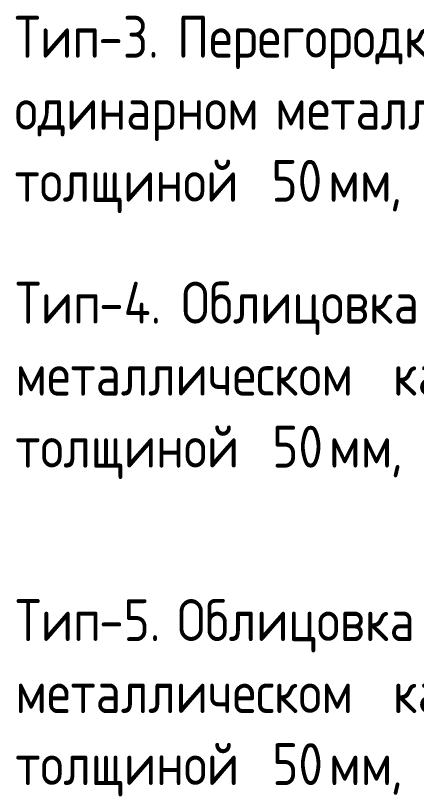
# Model space of a CAD drawing. Header units: millimetres. Extents: x -60946 to 138510, y -262288 to 24501.
# Drawn here: x 86585 to 87736, y -195524 to -193286 of the extents above; entities that cross this region are included whole.
import ezdxf

# ---------------------------------------------------------------- set-up
doc = ezdxf.new("R2010")
doc.units = ezdxf.units.MM
doc.layers.add('Аннотация', color=7, linetype='Continuous', lineweight=20)
doc.styles.add('GOST Common_6', font='', dxfattribs={"width": 0.9, "height": 140})
doc.styles.get('GOST Common_6').set_extended_font_data('GOST Common')

msp = doc.modelspace()

# ---------------------------------------------------------------- texts
at = {"layer": 'Аннотация', "lineweight": 9, "char_height": 120, "attachment_point": 1, "style": 'GOST Common_6'}
for s, insert, width in [('Тип', (86582.7083, -193286.9863), 291.493575), ('-3. ', (86823.2146, -193286.9863), 274.177125), ('Перегородки', (87049.4333, -193286.9863), 1030.328775), ('одинарном', (86582.7083, -193493.3613), 860.05035), ('металлическом', (87330.4208, -193493.3613), 1266.986925), ('толщиной', (86582.7083, -193699.7363), 813.87315), (' 50 ', (87254.2208, -193699.7363), 277.0632), ('мм', (87482.8208, -193699.7363), 213.56955), (', ', (87659.0333, -193699.7363), 92.3544), ('Тип', (86584.8151, -194049.1554), 291.493575), ('-4. ', (86825.3214, -194049.1554), 285.721425), ('Облицовка', (87061.0651, -194049.1554), 877.3668), ('металлическом', (86584.8151, -194255.5304), 1266.986925), ('каркасе', (87668.2839, -194255.5304), 660.911175), ('толщиной', (86584.8151, -194461.9054), 813.87315), (' 50 ', (87256.3276, -194461.9054), 277.0632), ('мм', (87484.9276, -194461.9054), 213.56955), (', ', (87661.1401, -194461.9054), 92.3544), ('Тип', (86584.8151, -194959.1554), 291.493575), ('-5. ', (86825.3214, -194959.1554), 271.29105), ('Облицовка', (87049.1589, -194959.1554), 877.3668), ('металлическом', (86584.8151, -195165.5304), 1266.986925), ('каркасе', (87668.2839, -195165.5304), 660.911175), ('толщиной', (86584.8151, -195371.9054), 813.87315), (' 50 ', (87256.3276, -195371.9054), 277.0632), ('мм', (87484.9276, -195371.9054), 213.56955), (', ', (87661.1401, -195371.9054), 92.3544)]:
    msp.add_mtext(s, dxfattribs=dict(at, insert=insert, width=width))

doc.saveas('drawing.dxf')
